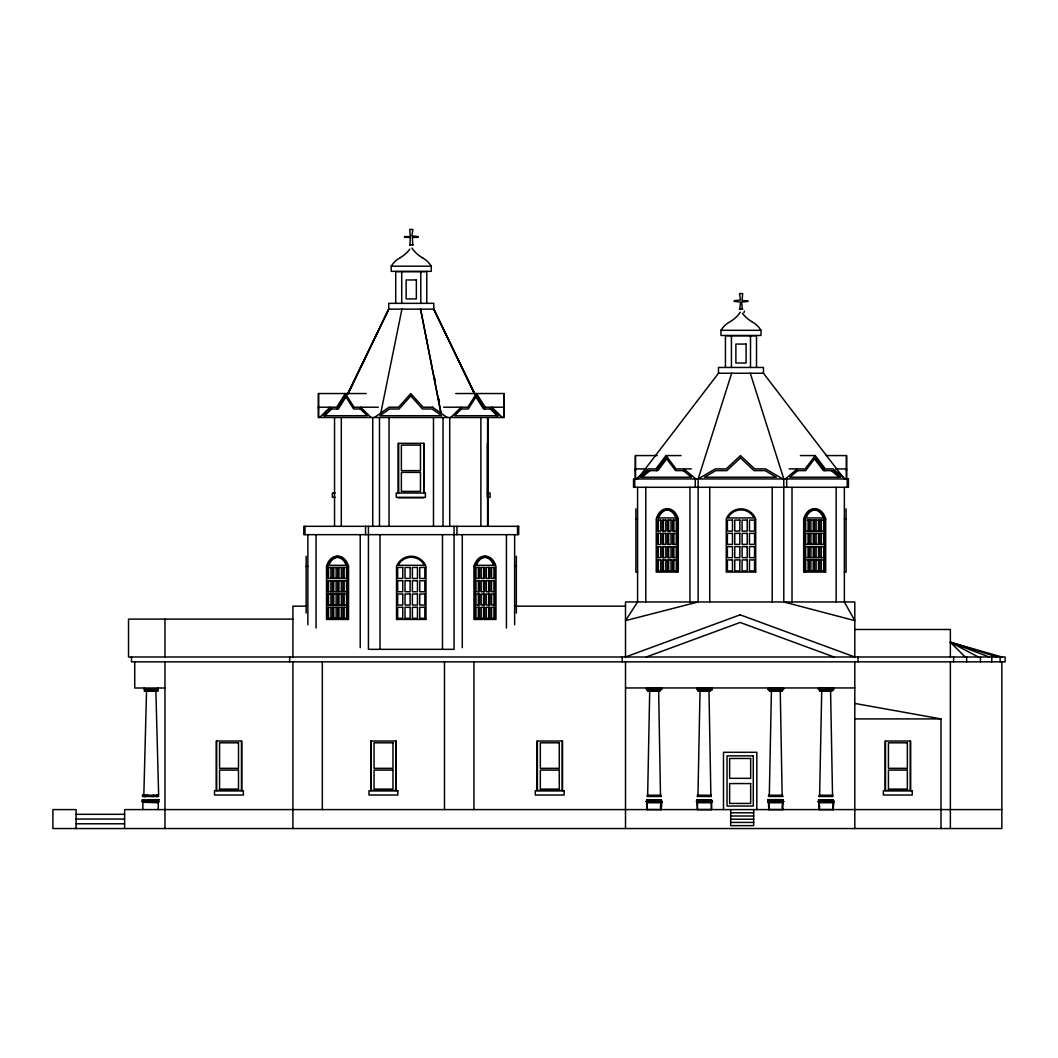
<?xml version="1.0" encoding="UTF-8"?>
<svg xmlns="http://www.w3.org/2000/svg" width="1058" height="1058" viewBox="0 0 1058 1058"><rect width="100%" height="100%" fill="white"/><g stroke="black" fill="none" stroke-linecap="round" stroke-linejoin="round"><path stroke-width="1.5" d="M646.094 801.395L646.888 802.255L647.165 809.582L661.171 809.595L661.964 801.395M646.874 800.708L646.888 799.941M647.165 809.582L647.086 802.255M647.165 800.708L647.165 799.941L661.184 799.954L661.184 800.721M648.038 691.244L647.866 690.094L648.038 691.244L660.086 691.244M660.893 799.954C663.062 801.805 658.737 805.548 661.171 809.595M697.196 800.708L697.196 799.941M711.584 802.268L711.492 809.595L697.473 809.582L697.407 802.255M697.486 800.708L697.486 799.941L711.505 799.954L711.505 800.721M697.777 690.371L698.359 691.244L698.359 690.094M698.941 690.094L698.941 691.244L698.425 690.371M711.293 802.268L711.492 809.595M711.214 799.954L712.444 801.409L696.587 801.395L711.677 800.721M768.452 802.255L768.822 809.582L782.827 809.595L782.92 802.268M768.531 800.708L768.531 799.941L782.841 799.954L782.841 800.721M768.822 809.582L768.822 802.718L768.068 801.832M768.822 799.941L767.592 801.395L768.187 801.845L783.621 801.395M769.761 690.094L769.523 691.218L769.761 688.242M782.55 799.954C784.719 801.805 780.381 805.548 782.827 809.595M818.072 801.395L818.866 802.255L819.13 809.582L833.149 809.595L833.929 801.395M818.852 800.708L818.852 799.941M819.13 809.582C821.008 804.94 817.001 801.898 819.143 799.941L833.162 799.954L833.162 800.721M819.434 690.371L820.016 691.244L820.016 690.094M820.598 690.094L820.598 691.244L820.082 690.371M832.95 802.268L833.149 809.595M832.871 799.954L834.101 801.409L818.244 801.395L833.334 800.721M366.213 393.536L318.498 393.536L318.432 417.5L504.071 417.5L504.044 407.211L483.876 407.211M503.952 417.5L503.965 407.211M504.005 393.536L503.992 408.983L504.005 393.536L455.72 393.536M635.355 478.943L635.422 455.575L657.243 455.575M846.453 478.943L846.519 455.575L826.258 455.575M146.282 795.232L143.835 795.232L146.533 691.072M697.963 795.219L700.026 691.072L708.979 691.072L710.87 795.232M771.414 691.072L769.311 795.219M819.619 795.219L821.722 691.072M409.962 245.284L410.292 237.481M739.687 309.399L740.574 302.112L734.186 301.398L734.186 300.71L740.547 299.983L739.502 293.555L742.623 293.555L742.187 300.71L747.94 300.71L747.94 301.398L741.552 302.112L742.452 309.399M646.967 689.763L646.729 688.242M648.409 689.181L648.118 688.242M660.139 688.097L661.541 688.255L661.541 689.618M659.901 688.255C664.345 686.933 660.06 692.13 659.967 688.454M696.786 688.242C702.843 688.388 693.532 691.125 697.87 687.951M697.566 689.856L696.852 688.441M698.73 689.181L697.91 687.991M709.918 689.181C710.487 685.809 714.666 690.517 710.46 689.776M711.875 689.776C707.67 690.08 712.973 686.087 711.862 689.618M768.611 689.763C765.437 687.687 772.71 687.647 769.523 689.763M769.497 689.856L768.359 689.763L768.624 688.084M770.065 689.181L769.642 688.361M781.254 689.181L782.629 687.965M783.198 688.255L783.383 689.419L782.378 689.909M782.629 689.909C778.781 687.912 786.411 687.845 782.669 689.869M819.566 687.991C823.309 691.033 814.475 688.652 820.095 688.084M818.932 689.763L818.389 688.679L819.514 687.951M820.386 689.181L820.082 688.242M831.562 689.181L832.117 688.097L833.532 688.097M833.519 688.255L833.268 689.776M833.254 689.869C828.771 687.555 837.645 688.798 832.104 689.776M380.801 413.03L401.934 309.134M158.211 809.595L158.316 802.268M696.746 801.395L712.285 801.395M158.938 801.832L142.01 801.395M743.919 312.652L744.409 311.105M637.577 487.288L637.577 601.962L625.503 620.636L698.148 601.962L698.148 478.943L731.66 373.249M412.408 237.468L418.227 237.283L418.227 236.595L411.866 235.881L412.911 229.454L409.777 229.454L410.213 236.595L404.46 236.595L404.46 237.283L410.279 237.468M328.919 565.303L329.355 564.073A14.759 10.435 90 0 1 342.21 558.439M475.135 565.303L475.571 564.073M658.645 517.931L659.081 516.701A14.759 10.435 -90 0 1 673.761 512.482M782.827 802.268L783.502 801.845M697.037 801.845L711.968 801.845M818.866 802.255L833.625 801.845M648.104 690.371L648.62 691.244L648.633 690.094L660.271 690.094M769.761 690.371L770.277 691.244L770.277 690.094L781.915 690.094M142.354 801.845L158.726 801.832M348.188 393.735L388.749 309.134L388.749 303.342L433.754 303.342L433.754 309.134L474.315 393.735M347.91 393.735L388.749 309.134L433.754 309.134L474.804 393.735M347.698 393.735L388.749 309.134M337.092 408.983L345.344 395.956L346.614 395.956L338.362 408.983L330.321 408.983L323.47 415.728L367.205 415.728L360.368 408.983M484.802 408.983L476.523 395.956L468.231 408.983L460.177 408.983M647.734 689.485L647.985 688.361M709.878 688.93L710.712 689.499L710.712 688.374L698.055 689.485L698.055 688.361L699.021 688.93M831.535 688.93L832.368 689.499L832.368 688.374L819.712 689.485L819.712 688.361L820.677 688.93M660.007 688.93L660.39 688.374L660.39 689.499L648.118 688.93M781.214 688.93L782.047 689.499L782.047 688.374L770.369 688.93M681.021 455.575L665.971 455.575L655.907 468.906L648.197 468.906L636.109 478.943M656.383 470.625L665.971 457.929L667.439 457.929L657.864 470.625L648.528 470.625L640.579 477.224L691.35 477.224L683.415 470.625M845.197 478.943L833.069 468.906L825.333 468.906L815.229 455.575L805.138 468.906L789.149 468.906M824.856 470.625L815.229 457.929L805.614 470.625L796.264 470.625M637.577 478.943L718.475 373.249L718.475 367.457L763.466 367.457L763.466 373.249L844.363 478.943M412.395 237.481L412.726 245.284M660.152 688.255L659.597 689.181M319.622 417.5L330.03 407.211M324.753 415.728L331.59 408.983M450.708 417.5L461.156 407.211M461.447 408.983L454.57 415.728L498.463 415.728L491.6 408.983L483.532 408.983L475.254 395.956L476.523 395.956M646.702 800.708L646.531 801.845L661.845 801.845M696.257 801.395L697.024 800.708M141.838 801.409L158.422 800.721L159.242 801.395L141.838 801.409L142.658 800.708M642.061 477.224L650.009 470.625M785.274 478.943L797.401 468.906M789.427 476.285L791.701 474.394M797.732 470.625L789.757 477.224L840.7 477.224L832.739 470.625L823.375 470.625L813.761 457.929L815.229 457.929M374.36 417.5L389.106 407.211L398.575 407.211L410.795 393.536L423.081 407.211L432.55 407.211M647.284 689.895C651.821 688.203 643.423 687.435 647.245 689.856M648.104 689.604L646.98 689.856M698.148 478.943L715.274 468.906L726.185 468.906L740.481 455.575L754.698 468.906L765.622 468.906L782.748 478.943M646.279 656.992L740.15 622.461L834.035 656.992M769.774 689.763L768.637 689.856M153.291 795.232L158.647 795.232L155.883 691.072L150.024 691.072M143.835 795.232L144.549 795.232M156.359 795.232L157.721 795.232M144.404 689.499L158.012 689.499L158.012 688.374L158.012 689.485L154.613 689.499M142.433 796.489L152.709 796.489M157.1 690.094L158.012 690.094L145.316 690.094M143.954 795.232L142.433 795.232L147.829 795.232M158.647 796.489L156.478 796.489M143.266 799.689L142.142 799.689L144.602 799.954M157.814 799.689L158.938 799.689L148.371 799.689M409.671 244.808L413.017 244.808M431.28 266.193L391.235 266.193L391.235 271.351L431.28 271.351L431.28 266.193A24.956 23.051 90 0 0 422.539 257.835M739.397 308.923L742.729 308.923M720.948 330.308L760.993 330.308L760.993 335.452L720.948 335.452L720.948 330.308A24.956 23.051 -90 0 1 729.689 321.949A32.282 29.822 90 0 0 740.283 312.203M718.475 373.249L763.466 373.249M318.458 407.211L336.669 407.211L345.344 393.536L354.02 407.211L378.314 407.211M443.553 407.211L467.821 407.211L476.523 393.536L485.225 407.211M800.377 455.575L815.229 455.575M646.319 468.906L635.382 468.906L635.501 478.943M691.271 468.906L676.036 468.906L665.971 455.575M835.569 468.906L846.493 468.906L846.598 478.943M684.883 470.625L675.559 470.625L665.971 457.929M335.148 493.015L332.384 493.015L332.384 497.313L335.148 497.313M487.368 493.015L490.119 493.015L490.119 497.313L487.368 497.313L487.368 443.342M398.125 497.815L423.822 497.815M635.871 518.949L637.577 518.949M677.067 518.949L678.284 518.949L678.284 572.074L656.238 572.074L656.238 518.949A15.791 11.162 90 0 1 666.659 508.872A15.791 11.162 90 0 1 677.067 518.949L677.067 572.074M803.67 518.949L804.887 518.949A15.791 11.162 -90 0 1 815.295 508.872A15.791 11.162 -90 0 1 825.703 518.949L825.703 572.074L803.67 572.074L803.67 518.949A15.791 11.162 -90 0 1 822.092 513.672M824.499 518.949L825.703 518.949M844.363 518.949L846.083 518.949M809.674 520.086L814.488 520.086L814.488 531.09L809.674 531.09M814.885 520.086L824.896 520.086L824.896 531.09L820.095 531.09M814.885 531.09L819.699 531.09L819.699 520.086M809.674 533.364L814.488 533.364L814.488 544.381L809.674 544.381M814.885 533.364L819.699 533.364L819.699 544.381L814.885 544.381M820.095 533.364L824.896 533.364L824.896 544.381L820.095 544.381M809.674 546.655L814.488 546.655L814.488 557.659L809.674 557.659M814.885 546.655L819.699 546.655L819.699 557.659L814.885 557.659M820.095 546.655L824.896 546.655L824.896 557.659L820.095 557.659M809.674 559.933L814.488 559.933L814.488 570.936L809.674 570.936M814.885 559.933L819.699 559.933L819.699 570.936L814.885 570.936M820.095 559.933L824.896 559.933L824.896 570.936L820.095 570.936M306.146 566.321L307.865 566.321M335.928 556.561A15.791 11.162 90 0 1 348.558 566.321L348.558 619.446L326.525 619.446L326.525 566.321L327.729 566.321M326.525 566.321A15.791 11.162 90 0 1 336.933 556.244A15.791 11.162 90 0 1 347.341 566.321L348.558 566.321M473.944 566.321L475.161 566.321A15.791 11.162 -90 0 1 485.569 556.244A15.791 11.162 -90 0 1 495.977 566.321L495.977 619.446L473.944 619.446L473.944 566.321A15.791 11.162 -90 0 1 490.674 559.008M514.638 566.321L516.357 566.321M332.133 567.458L327.332 567.458L327.332 578.462L332.133 578.462M337.343 567.458L332.529 567.458L332.529 578.462L337.343 578.462M342.541 567.458L337.74 567.458L337.74 578.462L342.541 578.462M637.577 572.074L635.871 572.074L635.871 508.872M844.363 572.074L846.083 572.074L846.083 508.872M332.133 580.749L327.332 580.749L327.332 591.753L332.133 591.753M337.343 580.749L332.529 580.749L332.529 591.753L337.343 591.753M342.541 580.749L337.74 580.749L337.74 591.753L342.541 591.753M332.133 594.027L327.332 594.027L327.332 605.031L332.133 605.031M337.343 594.027L332.529 594.027L332.529 605.031L337.343 605.031M342.541 594.027L337.74 594.027L337.74 605.031L342.541 605.031M306.079 606.155L292.907 606.155L292.907 656.992M515.193 606.155L625.503 606.155M332.133 607.305L327.332 607.305L327.332 618.308L332.133 618.308M337.343 607.305L332.529 607.305L332.529 618.308L337.343 618.308M342.541 607.305L337.74 607.305L337.74 618.308L342.541 618.308M292.907 619.115L128.521 619.115L128.521 656.992L1005.1 656.992L1005.1 661.845L131.483 661.845L131.483 656.992M854.798 629.484L950.362 629.484L950.362 656.992M625.503 687.951L854.798 687.951M164.969 688.017L134.736 688.017L134.736 661.898M144.324 688.93L157.933 688.93M648.038 689.485L660.39 689.499M149.442 689.499L144.629 689.499M146.401 691.244L144.404 691.244L149.442 691.244M146.044 691.072L158.012 691.244L155.05 691.072M780.262 691.072L782.14 795.232M830.583 691.072L832.527 795.232M710.407 691.244L698.359 691.244M832.064 691.244L820.016 691.244M154.613 691.244L156.015 691.244M854.798 718.911L941.012 718.911L941.012 828.546M782.682 795.232L768.373 795.219M819.024 795.219L833.003 795.232M147.591 795.232L153.833 795.232M647.046 795.219L661.025 795.232M647.655 795.219L649.705 691.072L658.658 691.072L660.483 795.232M697.367 795.219L711.346 795.232M151.797 796.515L157.126 796.515M647.046 796.502L661.462 796.489M711.346 796.515L697.01 796.476M768.703 796.502L783.118 796.489M833.003 796.515L818.654 796.476M145.726 796.515L143.954 796.515M646.597 799.689L661.184 799.954M696.918 799.689L711.505 799.954M783.118 799.689L768.042 799.689L768.981 799.689M818.575 799.689L833.162 799.954M142.751 802.255L158.211 802.731M1001.847 809.595L124.606 809.595L124.606 828.546M730.694 812.795L753.68 812.795M76.097 814.316L124.606 814.316M730.694 816.009L753.68 816.009M76.097 819.051L124.606 819.051M730.694 819.223L753.68 819.223M730.694 822.423L753.68 822.423M76.097 823.785L124.606 823.785M769.391 688.361L782.047 688.374M819.712 688.361L832.368 688.374M647.734 688.361L660.39 688.374M698.055 688.361L710.712 688.374M819.963 689.485L832.368 689.499M698.306 689.485L710.712 689.499M772.724 689.499L769.51 689.485L782.047 689.499M698.174 690.094L709.812 690.094M819.831 690.094L831.469 690.094M157.1 689.499L158.012 689.499M821.682 691.072L822.476 691.072M829.829 691.072L830.636 691.072M781.148 691.244L781.915 691.244L769.695 691.244M156.888 795.232L157.999 795.232M661.356 800.721L646.266 801.395L662.123 801.409M783.013 800.721L767.923 801.395L783.78 801.409M712.166 801.845L711.796 802.268M818.508 801.845L833.823 801.845M646.888 802.255L661.475 802.268M783.132 802.268L768.544 802.255L767.751 801.395M768.531 802.718L782.55 802.731M818.852 802.718L832.858 802.731M646.874 802.718L660.893 802.731M697.486 802.718L711.214 802.731M697.473 809.582L697.103 802.255M854.798 703.438L941.012 718.911M965.16 656.992L950.362 642.232L1001.847 656.992M978.319 656.992L950.362 642.232L997.125 656.992M950.362 642.232L989.151 656.992M432.484 407.211L447.243 417.5M831.257 470.625L839.232 477.224M683.732 468.906L695.833 478.943M689.419 474.394L691.694 476.285M833.043 800.721L833.77 801.395M782.722 800.721L783.449 801.395M711.386 800.721L712.113 801.395M661.065 800.721L661.792 801.395M491.877 407.211L502.338 417.5M490.33 408.983L497.194 415.728M360.659 407.211L371.067 417.5M363.926 411.231L361.638 408.983L353.597 408.983L345.344 395.956M433.754 309.134L474.606 393.735M823.309 517.931L822.873 516.701A14.759 10.435 -90 0 0 806.593 514.386M676.657 516.701L677.094 517.931L657.428 517.931L657.864 516.701A14.759 10.435 90 0 1 675.44 516.701L675.877 517.931M493.583 565.303L493.147 564.073A14.759 10.435 -90 0 0 478.467 559.854M750.294 373.249L783.793 478.943L783.793 601.962L854.798 620.636L844.363 601.962L844.363 487.288M426.744 339.499L427.392 342.699M434.547 377.865L435.195 381.065M438.779 398.641L439.427 401.842M441.107 413.03L420.568 309.134L440.855 413.03M318.537 407.211L318.564 417.5M846.519 455.575L846.545 470.625M635.422 455.575L635.448 470.625M318.498 393.536L318.524 408.983M1001.847 661.911L1001.847 828.546L52.9 828.546L52.9 809.595L76.097 809.595L76.097 828.546M1000.127 656.992L1000.127 661.845M991.782 656.992L991.782 661.845M980.449 656.992L980.449 661.845M966.681 656.992L966.681 661.845M953.615 656.992L953.615 661.845M950.362 661.911L950.362 828.546M910.621 790.723L910.621 741.036L885.162 741.036L885.162 790.723M910.316 741.036L910.316 790.458L885.493 790.458L885.493 741.036M858.051 656.992L858.051 661.845M854.798 661.792L854.798 828.546M847.233 478.943L847.233 487.288M836.164 487.288L836.164 601.962M824.499 520.562L824.499 572.074M823.693 520.086L823.693 531.09M823.693 533.364L823.693 544.381M823.693 546.655L823.693 557.659M823.693 559.933L823.693 570.936M821.299 520.086L821.299 531.09M821.299 533.364L821.299 544.381M821.299 546.655L821.299 557.659M821.299 559.933L821.299 570.936M818.482 520.086L818.482 531.09M818.482 533.364L818.482 544.381M818.482 546.655L818.482 557.659M818.482 559.933L818.482 570.936M816.102 520.086L816.102 531.09M816.102 533.364L816.102 544.381M816.102 546.655L816.102 557.659M816.102 559.933L816.102 570.936M813.271 520.086L813.271 531.09M813.271 533.364L813.271 544.381M813.271 546.655L813.271 557.659M813.271 559.933L813.271 570.936M810.891 520.086L810.891 531.09M810.891 533.364L810.891 544.381M810.891 546.655L810.891 557.659M810.891 559.933L810.891 570.936M808.074 520.086L808.074 531.09M808.074 533.364L808.074 544.381M808.074 546.655L808.074 557.659M808.074 559.933L808.074 570.936M804.887 518.949L804.887 572.074M804.477 520.086L804.477 531.09M804.477 533.364L804.477 544.381M804.477 546.655L804.477 557.659M804.477 559.933L804.477 570.936M792.006 487.288L792.006 601.962M786.663 478.943L786.663 487.288M772.208 487.288L772.208 601.962M756.827 809.595L756.827 752.304L723.487 752.304L723.487 809.595M756.51 367.457L756.51 335.77L725.431 335.77L725.431 367.457M753.68 809.595L753.68 825.637L730.694 825.637L730.694 809.595M750.506 335.77L750.506 367.457M731.435 335.77L731.435 367.457M709.746 487.288L709.746 601.962M695.278 478.943L695.278 487.288M689.948 487.288L689.948 601.962M673.88 520.086L673.88 531.09M673.88 533.364L673.88 544.381M673.88 546.655L673.88 557.659M673.88 559.933L673.88 570.936M668.669 520.086L668.669 531.09M668.669 533.364L668.669 544.381M668.669 546.655L668.669 557.659M668.669 559.933L668.669 570.936M663.459 520.086L663.459 531.09M663.459 533.364L663.459 544.381M663.459 546.655L663.459 557.659M663.459 559.933L663.459 570.936M658.261 520.086L658.261 531.09M658.261 533.364L658.261 544.381M658.261 546.655L658.261 557.659M658.261 559.933L658.261 570.936M645.79 487.288L645.79 601.962M634.721 478.943L634.721 487.288M625.503 661.885L625.503 828.546M622.249 656.992L622.249 661.845M562.539 790.723L562.539 741.036L537.067 741.036L537.067 790.723M562.234 741.036L562.234 790.458L537.398 790.458L537.398 741.036M517.507 526.315L517.507 534.66M516.357 556.244L516.357 613.005M514.638 534.66L514.638 624.762M506.438 534.66L506.438 628.042M493.967 567.458L493.967 578.462M493.967 580.749L493.967 591.753M493.967 594.027L493.967 605.031M493.967 607.305L493.967 618.308M488.756 567.458L488.756 578.462M488.756 580.749L488.756 591.753M488.756 594.027L488.756 605.031M488.756 607.305L488.756 618.308M487.963 418.108L488.069 526.315M487.579 418.108L487.579 526.315M483.559 567.458L483.559 578.462M483.559 580.749L483.559 591.753M483.559 594.027L483.559 605.031M483.559 607.305L483.559 618.308M480.887 418.108L480.887 526.315M478.348 567.458L478.348 578.462M478.348 580.749L478.348 591.753M478.348 594.027L478.348 605.031M478.348 607.305L478.348 618.308M475.161 566.321L475.161 619.446M473.918 661.911L473.918 809.595M462.28 534.66L462.28 647.694M456.95 526.315L456.95 534.66M454.08 526.315L454.08 649.334L368.422 649.334L368.422 526.315M449.716 418.108L449.716 526.315M444.492 661.911L444.492 809.595M443.024 418.108L443.024 526.315M442.482 534.66L442.482 649.334M433.489 418.108L433.489 526.315M426.784 303.342L426.784 271.668L395.718 271.668L395.718 303.342M423.822 492.856L423.822 443.342L398.086 443.342L398.086 493.015M423.769 443.342L423.769 493.015M420.793 271.668L420.793 303.342M401.723 271.668L401.723 303.342M398.681 443.342L398.681 492.856M396.234 790.723L396.234 741.036L370.776 741.036L370.776 790.723M395.93 741.036L395.93 790.458L371.107 790.458L371.107 741.036M389.027 418.108L389.027 526.315M380.02 534.66L380.02 649.334M379.478 418.108L379.478 526.315M372.733 418.108L372.733 526.315M365.552 526.315L365.552 534.66M360.223 534.66L360.223 647.694M347.341 566.321L347.341 619.446M346.535 567.458L346.535 578.462M346.535 580.749L346.535 591.753M346.535 594.027L346.535 605.031M346.535 607.305L346.535 618.308M344.154 567.458L344.154 578.462M344.154 580.749L344.154 591.753M344.154 594.027L344.154 605.031M344.154 607.305L344.154 618.308M341.298 418.108L341.298 526.315M341.337 567.458L341.337 578.462M341.337 580.749L341.337 591.753M341.337 594.027L341.337 605.031M341.337 607.305L341.337 618.308M338.944 567.458L338.944 578.462M338.944 580.749L338.944 591.753M338.944 594.027L338.944 605.031M338.944 607.305L338.944 618.308M336.127 567.458L336.127 578.462M336.127 580.749L336.127 591.753M336.127 594.027L336.127 605.031M336.127 607.305L336.127 618.308M334.54 418.108L334.54 526.315M333.746 567.458L333.746 578.462M333.746 580.749L333.746 591.753M333.746 594.027L333.746 605.031M333.746 607.305L333.746 618.308M330.929 567.458L330.929 578.462M330.929 580.749L330.929 591.753M330.929 594.027L330.929 605.031M330.929 607.305L330.929 618.308M328.535 567.458L328.535 578.462M328.535 580.749L328.535 591.753M328.535 594.027L328.535 605.031M328.535 607.305L328.535 618.308M322.333 661.911L322.333 809.595M316.064 534.66L316.064 628.042M307.865 534.66L307.865 624.762M306.146 556.244L306.146 613.005M304.995 526.315L304.995 534.66M292.907 661.911L292.907 828.546M289.654 656.992L289.654 661.845M241.766 790.723L241.766 741.036L216.295 741.036L216.295 790.723M241.462 741.036L241.462 790.458L216.626 790.458L216.626 741.036M164.969 619.115L164.969 656.992M164.969 661.898L164.969 828.546M158.224 800.721L158.224 799.941L142.856 799.954L142.856 800.721M157.933 687.951L157.933 689.909M144.324 687.951L144.324 689.909M142.856 802.718L142.856 809.595M752.251 321.949A24.956 23.051 90 0 1 761.019 330.281M752.278 321.883A32.282 29.822 -90 0 1 742.425 313.274M665.641 509.189A15.791 11.162 -90 0 1 678.284 518.949M658.46 516.145A15.791 11.162 -90 0 1 659.848 513.672M661.554 511.636A15.791 11.162 -90 0 1 663.511 510.115M391.209 266.18A24.956 23.051 -90 0 1 399.977 257.835M409.79 249.172A32.282 29.822 90 0 1 399.95 257.782M422.565 257.782A32.282 29.822 -90 0 1 411.946 248.101M331.842 559.008A15.791 11.162 90 0 1 333.799 557.5M328.152 564.073L327.702 565.303L346.164 565.303L345.715 564.073A14.759 10.435 90 0 0 328.152 564.073M476.788 564.073L476.338 565.303L494.8 565.303L494.364 564.073A14.759 10.435 -90 0 0 476.788 564.073M806.5 516.701L806.064 517.931L824.526 517.931L824.076 516.701A14.759 10.435 -90 0 0 806.5 516.701M398.826 564.073L398.205 565.303L424.298 565.303L423.676 564.073A14.759 14.759 0 0 0 398.826 564.073M728.552 516.701L727.93 517.931L754.023 517.931L753.402 516.701A14.759 14.759 0 0 0 728.552 516.701M410.795 395.956L399.104 408.983L389.516 408.983L379.822 415.728L441.781 415.728L432.087 408.983L422.499 408.983L410.795 395.956M740.455 457.929L726.872 470.625L715.737 470.625L704.483 477.224L776.413 477.224L765.159 470.625L754.023 470.625L740.441 457.929M740.15 614.817L625.503 656.992L625.503 601.962L854.798 601.962L854.798 656.992L740.15 614.817M416.349 279.96L406.153 279.96L406.153 298.911L416.349 298.911L416.349 279.96M746.075 344.075L735.879 344.075L735.879 363.013L746.075 363.013L746.075 344.075M420.476 445.101L401.379 445.101L401.379 470.638L420.476 470.638L420.476 445.101M420.476 472.397L401.379 472.397L401.379 491.388L420.476 491.388L420.476 472.397M848.423 478.943L633.53 478.943L633.53 487.288L848.423 487.288L848.423 478.943M425.395 493.015L396.274 493.015L396.274 497.313L425.395 497.313L425.395 493.015M660.655 520.086L657.044 520.086L657.044 531.09L660.655 531.09L660.642 520.086M665.866 520.086L662.255 520.086L662.255 531.09L665.866 531.09L665.852 520.086M671.063 520.086L667.466 520.086L667.466 531.09L671.063 531.09L671.05 520.086M676.274 520.086L672.663 520.086L672.663 531.09L676.274 531.09L676.26 520.086M732.48 520.086L727.388 520.086L727.388 531.09L732.48 531.09L732.48 520.086M739.833 520.086L734.755 520.086L734.755 531.09L739.833 531.09L739.833 520.086M747.199 520.086L742.108 520.086L742.108 531.09L747.199 531.09L747.199 520.086M754.566 520.086L749.474 520.086L749.474 531.09L754.566 531.09L754.566 520.086M809.277 520.086L805.667 520.086L805.68 531.09L809.277 531.09L809.277 520.086M518.698 526.315L303.805 526.315L303.805 534.66L518.698 534.66L518.698 526.315M660.655 533.364L657.044 533.364L657.044 544.381L660.655 544.381L660.642 533.364M665.866 533.364L662.255 533.364L662.255 544.381L665.866 544.381L665.852 533.364M671.063 533.364L667.466 533.364L667.466 544.381L671.063 544.381L671.05 533.364M676.274 533.364L672.663 533.364L672.663 544.381L676.274 544.381L676.26 533.364M732.48 533.364L727.388 533.364L727.388 544.381L732.48 544.381L732.48 533.364M739.833 533.364L734.755 533.364L734.755 544.381L739.833 544.381L739.833 533.364M747.199 533.364L742.108 533.364L742.108 544.381L747.199 544.381L747.199 533.364M754.566 533.364L749.474 533.364L749.474 544.381L754.566 544.381L754.566 533.364M809.277 533.364L805.667 533.364L805.68 544.381L809.277 544.381L809.277 533.364M660.655 546.655L657.044 546.655L657.044 557.659L660.655 557.659L660.642 546.655M665.866 546.655L662.255 546.655L662.255 557.659L665.866 557.659L665.852 546.655M671.063 546.655L667.466 546.655L667.466 557.659L671.063 557.659L671.05 546.655M676.274 546.655L672.663 546.655L672.663 557.659L676.274 557.659L676.26 546.655M732.48 546.655L727.388 546.655L727.388 557.659L732.48 557.659L732.48 546.655M739.833 546.655L734.755 546.655L734.755 557.659L739.833 557.659L739.833 546.655M747.199 546.655L742.108 546.655L742.108 557.659L747.199 557.659L747.199 546.655M754.566 546.655L749.474 546.655L749.474 557.659L754.566 557.659L754.566 546.655M809.277 546.655L805.667 546.655L805.68 557.659L809.277 557.659L809.277 546.655M660.655 559.933L657.044 559.933L657.044 570.936L660.655 570.936L660.642 559.933M665.866 559.933L662.255 559.933L662.255 570.936L665.866 570.936L665.852 559.933M671.063 559.933L667.466 559.933L667.466 570.936L671.063 570.936L671.05 559.933M676.274 559.933L672.663 559.933L672.663 570.936L676.274 570.936L676.26 559.933M732.48 559.933L727.388 559.933L727.388 570.936L732.48 570.936L732.48 559.933M739.833 559.933L734.755 559.933L734.755 570.936L739.833 570.936L739.833 559.933M747.199 559.933L742.108 559.933L742.108 570.936L747.199 570.936L747.199 559.933M754.566 559.933L749.474 559.933L749.474 570.936L754.566 570.936L754.566 559.933M809.277 559.933L805.667 559.933L805.68 570.936L809.277 570.936L809.277 559.933M347.751 567.458L342.951 567.458L342.951 578.462L347.751 578.462L347.751 567.458M402.754 567.458L397.663 567.458L397.663 578.462L402.754 578.462L402.754 567.458M410.12 567.458L405.029 567.458L405.029 578.462L410.12 578.462L410.12 567.458M417.474 567.458L412.395 567.458L412.395 578.462L417.474 578.462L417.474 567.458M424.84 567.458L419.748 567.458L419.748 578.462L424.84 578.462L424.84 567.458M479.565 567.458L475.955 567.458L475.968 578.462L479.565 578.462L479.565 567.458M484.762 567.458L481.152 567.458L481.165 578.462L484.762 578.462L484.762 567.458M489.973 567.458L486.363 567.458L486.376 578.462L489.973 578.462L489.973 567.458M495.184 567.458L491.573 567.458L491.586 578.462L495.184 578.462L495.184 567.458M755.703 572.074L726.251 572.074L726.251 518.949A15.791 15.791 0 0 1 755.703 518.949L755.703 572.074M347.751 580.749L342.951 580.749L342.951 591.753L347.751 591.753L347.751 580.749M402.754 580.749L397.663 580.749L397.663 591.753L402.754 591.753L402.754 580.749M410.12 580.749L405.029 580.749L405.029 591.753L410.12 591.753L410.12 580.749M417.474 580.749L412.395 580.749L412.395 591.753L417.474 591.753L417.474 580.749M424.84 580.749L419.748 580.749L419.748 591.753L424.84 591.753L424.84 580.749M479.565 580.749L475.955 580.749L475.968 591.753L479.565 591.753L479.565 580.749M484.762 580.749L481.152 580.749L481.165 591.753L484.762 591.753L484.762 580.749M489.973 580.749L486.363 580.749L486.376 591.753L489.973 591.753L489.973 580.749M495.184 580.749L491.573 580.749L491.586 591.753L495.184 591.753L495.184 580.749M347.751 594.027L342.951 594.027L342.951 605.031L347.751 605.031L347.751 594.027M402.754 594.027L397.663 594.027L397.663 605.031L402.754 605.031L402.754 594.027M410.12 594.027L405.029 594.027L405.029 605.031L410.12 605.031L410.12 594.027M417.474 594.027L412.395 594.027L412.395 605.031L417.474 605.031L417.474 594.027M424.84 594.027L419.748 594.027L419.748 605.031L424.84 605.031L424.84 594.027M479.565 594.027L475.955 594.027L475.968 605.031L479.565 605.031L479.565 594.027M484.762 594.027L481.152 594.027L481.165 605.031L484.762 605.031L484.762 594.027M489.973 594.027L486.363 594.027L486.376 605.031L489.973 605.031L489.973 594.027M495.184 594.027L491.573 594.027L491.586 605.031L495.184 605.031L495.184 594.027M347.751 607.305L342.951 607.305L342.951 618.308L347.751 618.308L347.751 607.305M402.754 607.305L397.663 607.305L397.663 618.308L402.754 618.308L402.754 607.305M410.12 607.305L405.029 607.305L405.029 618.308L410.12 618.308L410.12 607.305M417.474 607.305L412.395 607.305L412.395 618.308L417.474 618.308L417.474 607.305M424.84 607.305L419.748 607.305L419.748 618.308L424.84 618.308L424.84 607.305M479.565 607.305L475.955 607.305L475.968 618.308L479.565 618.308L479.565 607.305M484.762 607.305L481.152 607.305L481.165 618.308L484.762 618.308L484.762 607.305M489.973 607.305L486.363 607.305L486.376 618.308L489.973 618.308L489.973 607.305M495.184 607.305L491.573 607.305L491.586 618.308L495.184 618.308L495.184 607.305M425.977 619.446L396.525 619.446L396.525 566.321A15.791 15.791 0 0 1 425.977 566.321L425.977 619.446M238.5 742.809L219.561 742.809L219.561 768.333L238.5 768.333L238.5 742.809M392.968 742.809L374.043 742.809L374.043 768.333L392.968 768.333L392.968 742.809M559.272 742.809L540.334 742.809L540.334 768.333L559.272 768.333L559.272 742.809M907.354 742.809L888.429 742.809L888.429 768.333L907.354 768.333L907.354 742.809M753.283 755.848L727.031 755.848L727.031 806.051L753.283 806.051L753.283 755.848M750.664 758.467L729.636 758.467L729.636 778.331L750.664 778.331L750.664 758.467M238.5 770.105L219.561 770.105L219.561 789.096L238.5 789.096L238.5 770.105M392.968 770.105L374.043 770.105L374.043 789.096L392.968 789.096L392.968 770.105M559.272 770.105L540.334 770.105L540.334 789.096L559.272 789.096L559.272 770.105M907.354 770.105L888.429 770.105L888.429 789.096L907.354 789.096L907.354 770.105M750.664 783.568L729.636 783.568L729.636 803.432L750.664 803.432L750.664 783.568M243.38 790.723L214.496 790.723L214.496 795.021L243.38 795.021L243.38 790.723M397.848 790.723L368.978 790.723L368.978 795.021L397.848 795.021L397.848 790.723M564.152 790.723L535.269 790.723L535.269 795.021L564.152 795.021L564.152 790.723M912.247 790.723L883.364 790.723L883.364 795.021L912.247 795.021L912.247 790.723"/></g></svg>
